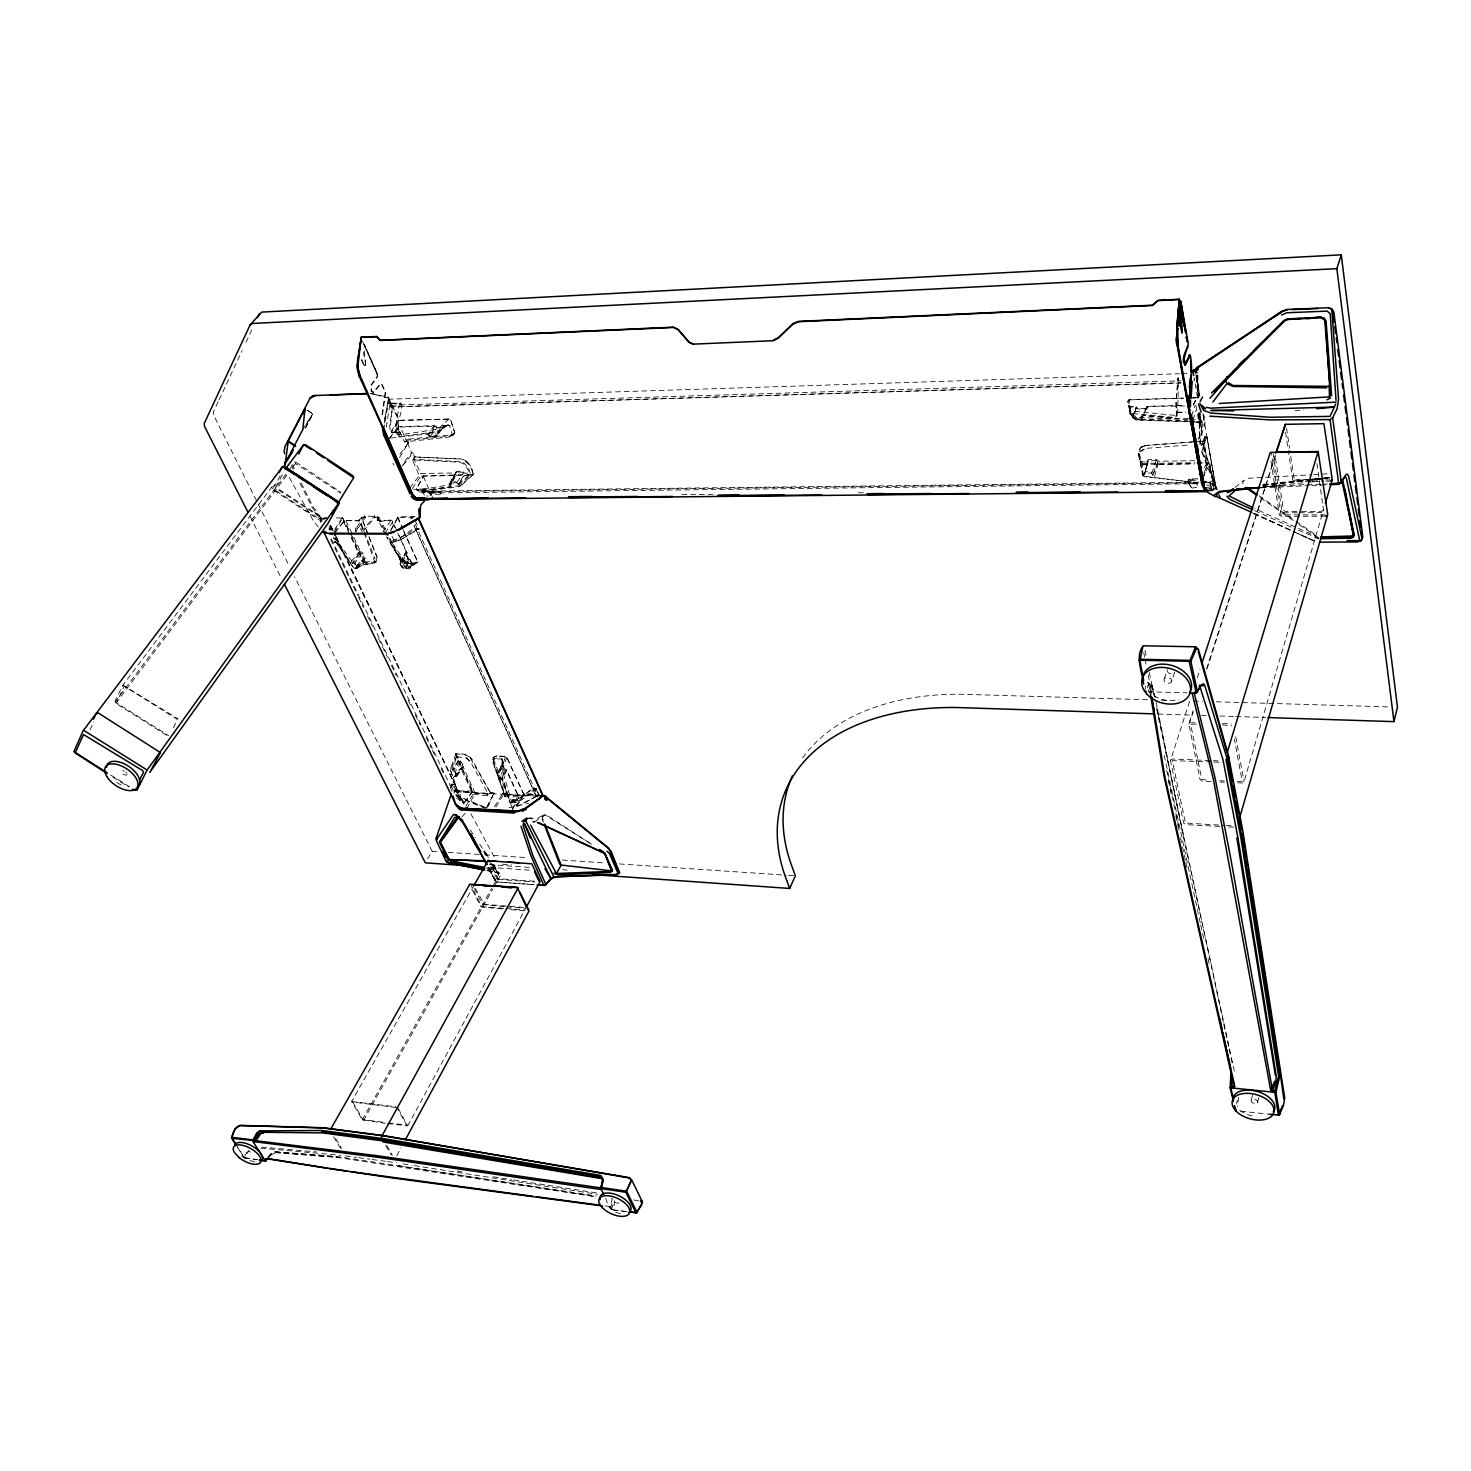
<?xml version="1.0" encoding="UTF-8"?>
<svg xmlns="http://www.w3.org/2000/svg" width="1471" height="1471" viewBox="0 0 1471 1471"><rect width="100%" height="100%" fill="white"/><g stroke="black" fill="none" stroke-linecap="round" stroke-linejoin="round"><path stroke-width="0.75" stroke-dasharray="5 3.75" d="M1211.516 489.622L1210.118 481.992L1211.626 490.211L1205.245 491.185M1176.635 403.201L1176.947 412.524L1175.642 417.543L1130.5 413.351M421.975 490.358L450.089 486.754L455.532 475.666L456.175 471.308L462.685 471.308L464.818 473.331L469.635 472.853L465.093 464.597L459.982 462.225L414.932 460.074L412.818 460.846L418.886 474.71L420.761 476.218L472.798 475.207C473.993 469.065 467.888 459.706 460.938 458.97L414.84 456.966L412.818 452.903L411.531 452.884L402.245 464.248M403.459 530.461L417.746 561.793L409.545 568.376L392.003 542.67L400.976 539.636L418.996 528.99C412.358 525.331 402.631 539.618 393.64 539.673L390.385 543.185L406.529 568.192M390.385 543.185L401.712 539.103L419.033 528.052M1152.694 475.593L1158.725 461.25L1154.386 477.174L1151.738 473.276L1144.769 472.485L1144.475 475.059L1147.325 463.861L1146.828 460.772L1148.116 459.688L1156.647 459.412L1158.725 461.25L1194.544 460.699M166.609 735.298L115.915 703.34L115.014 701.189L122.92 685.1L272.834 485.687M398.457 424.586L399.009 432.529L397.703 434.368L398.917 434.993L437.99 429.127L448.949 418.996L450.622 419.823L454.796 432.989L449.06 437.071L404.47 441.944L398.181 427.877L398.825 426.59L434.037 425.671L437.292 427.565L443.157 427.491L442.992 425.45L449.574 425.671L452.149 434.166L449.115 436.758M382.515 414.767L385.678 392.408L382.019 384.188L380.695 383.857L374.517 392.077L371.593 391.635L371.372 385.218L377.587 376.631L377.679 374.333L364.256 344.214M434.938 431.922L398.825 436.777L398.917 434.993C403.275 430.58 393.345 432.86 391.396 432.584C385.935 423.409 396.251 410.997 390.017 402.079L388.252 403.109L384.17 427.142M1204.05 472.89L1208.482 462.574L1197.357 462.703M370.655 389.833L371.593 391.635L370.931 385.089L377.054 376.668L377.164 374.388L362.252 340.592M413.774 489.328L421.625 489.328L450.218 484.768L456.433 472.136L462.225 472.117L463.898 474.912L458.768 483.996L468.624 475.501L469.635 472.853M1203.204 477.045C1210.339 463.972 1203.701 450.439 1204.547 436.905L1206.827 436.74L1216.186 488.795L1203.591 445.989L1206.735 436.666L1216.186 488.795M399.542 457.481L408.368 442.826L398.457 456.139M1238.637 1097.311L1237.332 1106.78M386.248 427.215L390.072 403.495L400.737 403.183L401.785 405.628C402.668 413.48 393.713 426.682 400.351 433.026M396.637 424.862L397.703 434.368M390.587 424.99L392.371 406.309L390.017 402.079M1242.848 484.014L1243.124 480.98L1248.125 478.277L1311.488 474.857M450.733 769.112L450.898 767.329M294.844 461.453L295.524 463.586L340.647 493.116M501.942 763.504L504.075 768.358L506.373 769.94L501.556 778.582L499 778.141L497.658 772.863L499.184 772.863L503.339 762.658L501.942 763.504L504.075 768.358L506.851 770.583L518.84 796.749L505.141 796.767L492.822 762.309L493.024 757.712L497.529 755.653L506.796 757.069L523.694 794.138L539.397 795.296L523.492 793.788L506.281 756.351M1206.808 489.347L1212.159 488.059L1212.233 481.238L1203.94 481.238M505.141 796.767L493.024 762.217L493.907 759.275L501.335 758.871L503.339 762.658L503.634 764.037L502.328 760.728L499.184 772.863M1180.992 383.012L391.102 407.044L388.638 399.156L384.17 421.221M469.525 761.095L465.829 757.97L457.794 756.83L463.917 766.409L461.25 767.733L453.528 777.442L454.374 776.541C458.125 777.626 455.219 769.921 452.314 770.878L451.983 767.623L455.44 757.914L457.757 756.37M382 414.767L385.163 392.426L381.522 384.244L380.272 383.802L372.807 392.481M451.781 769.149L453.013 770.583L458.235 761.868L461.048 762.217L475.133 793.163L467.282 807.836M504.994 796.252L506.41 793.182L493.024 757.712M391.102 407.044L388.142 399.818L384.225 423.188M1151.738 473.276L1156.298 460.386L1158.725 461.25M1191.326 487.581L1187.759 481.605L1143.041 476.144L1138.278 453.454L1140.705 447.313L1145.78 445.492L1196.125 441.649M361.333 359.641L363.65 365.01L365.599 365.47L363.981 346.917M399.56 403.201L395.644 427.105L396.876 434.772L398.825 436.777M1204.492 467.852L1207.286 461.894L1205.742 460.533L1202.947 444.702L1205.062 440.417M365.065 365.488L365.672 362.142L363.263 352.305L364.403 349.142M355.835 568.652L364.973 562.087L363.263 561.573L354.842 568.082L353.15 567.365L336.436 542.689L332.023 541.383M1236.523 1104.151L1237.24 1100.345M493.116 864.415L498.982 873.443L495.139 880.724L495.966 881.975L534.745 884.807M486.386 867.816L494.201 869.122L495.102 865.15M295.965 462.188L340.886 492.27M1198.7 439.314L1202.524 425.45L1201.733 421.607L1189.855 420.798M386.193 535.37L377.771 519.649L378.874 517.314L377.863 516.744L364.624 515.898L365.249 517.608L355.927 531.27L359.641 525.294M1202.818 413.774C1211.497 425.266 1191.859 440.417 1204.951 448.729L1205.374 451.101L1202.598 452.7L1201.697 451.873L1203.591 445.989L1216.48 489.42L1201.697 451.873M1147.288 687.932L1148.63 683.5L1151.683 683.886L1155.268 697.824M1198.81 438.781L1199.711 435.159M1183.328 398.089L1129.397 399.56L1130.114 410.869L1175.494 415.447L1177.775 412.193L1185.939 412.137M1151.756 685.615L1150.12 692.05L1151.113 692.767L1149.053 691.958M474.122 885.193L351.661 1101.54L362.307 1119.872L385.328 1123.292M1251.343 1099.977L1253.237 1092.53M1257.503 1102.68A3.42 1.986 15.9 0 0 1253.991 1099.223A3.42 1.986 15.9 0 0 1251.766 1102.092A3.42 1.986 15.9 0 0 1257.503 1102.68L1259.415 1095.233M355.908 531.914L355.375 528.126L363.576 529.192L374.664 515.843M1144.916 690.782C1146.295 675.594 1151.278 684.769 1151.48 693.393M501.225 769.774L505.583 755.984M364.624 515.898L365.102 516.891L361.351 517.424L376.925 556.755L377.183 560.58C372.273 566.905 361.921 561.297 356.901 568.762L355.228 568.063L357.692 567.696L364.22 559.348L362.123 553.298L358.336 552.802L350.466 562.418L337.245 542.781M1197.431 478.755L1189.487 479.123L1187.759 481.605L1145.063 476.825M1237.773 782.829L1242.204 783.013L1244.043 781.689L1323.477 509.941L1322.852 505.509M363.08 531.252L374.848 517.553L377.624 517.663C374.351 525.018 389.374 518.325 392.003 520.624L397.575 532.134M1156.298 460.386L1147.27 461.434L1144.475 475.059M1148.52 460.588L1145.284 471.566L1151.922 472.191M388.712 537.65C394.577 549.179 400.112 567.622 416.955 563.117L417.746 561.793L408.791 568.928L404.709 568.155L410.17 560.102L407.872 558.557L405.169 552.839L406.235 551.717L397.703 533.054M387.517 1123.568L407.724 1125.867L397.85 1107.847M1147.325 463.861L1143.868 474.269L1141.919 473.827M1211.185 781.634L1202.303 781.23L1200.06 779.63L1188.881 724.026L1193.073 710.916M1206.385 669.415L1275.853 454.116L1207.25 668.22M1188.881 724.026L1193.238 711.909M1219.698 826.426L1186.196 824.661L1183.695 823.153L1170.493 760.544L1190.204 699.571M1197.247 677.782L1200.06 669.084M1148.465 690.635L1151.683 683.886L1154.533 696.022M374.848 517.553L374.333 515.99L375.087 516.836M1133.406 417.893L1134.803 418.849L1133.442 418.169L1136.421 407.044L1128.68 406.106L1129.912 413.811L1134.049 418.573L1141.514 419.272L1147.27 406.345L1183.75 405.389M1191.216 487.361L1188.881 482.653L1189.524 480.668L1198.258 479.969M548.315 816.184L591.986 844.519L544.969 814.842L542.689 815.155L541.733 818.041L543.369 822.252M1191.565 415.962L1195.169 405.095M1192.963 420.026L1196.162 410.391M1164.26 678.811L1167.386 669.434M1171.486 681.9A3.953 2.813 16.5 0 0 1167.275 677.451A3.953 2.813 16.5 0 0 1164.848 681.735A3.953 2.813 16.5 0 0 1171.486 681.9L1174.63 672.523A3.972 2.832 16.4 0 1 1170.585 673.792A3.972 2.832 16.4 0 1 1167.165 670.886M1204.547 436.905L1201.568 445.584L1204.565 436.887L1206.827 436.74M506.796 757.069L502.31 770.087L511.559 801.53L518.472 800.868L536.014 788.548L539.471 795.535M1133.442 418.169L1132.78 416.201L1136.421 407.044M364.183 532.98L374.7 561.683L371.391 563.779L363.686 564.165L357.196 568.339C353.72 567.696 361.664 559.532 364.22 559.348M456.028 758.558L452.572 769.921L457.555 761.721L456.028 758.558L457.794 756.83M472.798 475.207L473.478 473.736L459.596 486.625L423.832 491.24L425.101 494.642M627.087 1211.828L611.458 1209.806L610.502 1208.022L613.002 1200.189M370.324 393.382L388.05 397.152L387.351 397.961L374.278 394.338M1132.78 416.201L1136.072 406.952M1153.227 473.515L1157.879 461.342M413.002 459.927L414.344 456.47L412.928 453.031L411.531 452.884M431.077 492.987L1198.957 483.683M1202.524 425.45L1201.586 420.026L1200.446 423.188L1194.415 421.754M449.777 483.573L455.697 473L455.918 474.802C444.757 494.458 450.898 479.399 456.433 472.136L449.777 483.573L450.089 486.754M450.806 435.214L453.895 434.662L407.357 439.222L408.368 442.826M503.395 763.467L502.236 764.185L504.296 768.524L506.851 770.583L502.071 779.005L512.772 809.767M402.502 567.824L399.947 563.742L401.712 563.448L406.915 552.967L406.235 551.717L399.616 563.264L402.502 567.824L406.64 568.615L412.34 564.386L410.17 560.102M605.684 1198.221C609.362 1210.21 614.492 1214.733 614.363 1200.538M611.458 1209.806L613.867 1201.402M406.235 551.717L400.241 562.639M605.188 1205.889L609.748 1206.496L612.028 1199.876M403.017 529.689L397.906 516.781L415.135 516.542M486.644 807.984L493.999 792.924L487.453 808.351L455.035 795.976L487.269 809.215M486.919 807.193L489.438 801.382M1184.615 405.978L1147.27 406.345L1141.514 419.272L1134.049 418.573M1202.506 478.663L1209.879 463.42L1208.482 462.574M424.457 495.083L421.57 490.56L423.317 492.141L424.806 489.126L426.59 492.528L428.778 493.226L439.737 492.307C446.007 496.536 432.217 488.207 420.688 492.767L416.256 488.96L423.63 475.942L416.256 488.96M218.131 401.896L213.313 412.174L213.589 415.024L289.511 566.574M219.087 399.836L242.145 350.503M245.988 342.283L252.718 327.904M1215.064 489.586L1215.965 488.004L1202.855 413.553L1204.712 424.751L1203.204 424.843M350.466 562.418L352.249 563.246L359.255 552.875L360.873 552.397L353.665 562.455L357.159 567.585L355.228 568.063M1147.27 406.345L1142.802 415.815L1141.128 416.753L1141.073 419.07M89.97 729.837L93.85 721.856M331.416 538.919L451.799 788.713L450.88 785.036L453.932 784.227L459.779 800.463L464.229 802.982L460.938 796.859L458.989 799.286L456.451 798.532M511.871 810.411L517.994 795.48L506.042 769.425M1146.957 406.676L1141.496 418.647M512.791 809.087L518.84 796.749M1193.386 405.113L1197.449 397.096L1194.066 377.514M1193.11 404.893L1196.806 397.703L1192.319 397.832M497.658 772.863L502.549 763.412M274.525 484.382L272.668 488.593L322.259 520.918M280.17 475.777L274.856 485.945L275.555 488.096L323.51 519.337M305.38 427.932L312.753 413.792L305.067 408.478M305.527 428.263L312.918 414.105L306.685 409.655M282.285 474.802L276.456 485.945L277.155 488.096L324.723 519.116M458.989 799.286L460.478 796.638M452.075 435.71L452.884 434.202M1189.965 421.589L1138.664 419.787C1129.415 423.427 1127.172 391.727 1130.703 414.436L1132.652 415.741M1170.493 760.544L1172.203 758.999L1211.166 760.581M173.486 727.796L177.347 719.374L124.116 686.13L116.522 702.789L168.65 735.647M543.479 815.706L542.358 817.784L543.994 822.013M396.729 1155.691L401.068 1147.674M505.399 769.388L500.214 778.931L499 778.141L504.296 768.524M407.724 1125.867L526.269 907.276M475.133 793.163L488.501 794.266L490.119 792.667L471.842 758.999L467.337 755.028L463.825 754.108L455.495 754.016L472.927 791.067L453.16 790.773M237.419 1147.178L244.296 1157.787L249.04 1150.304M391.102 529.817L397.906 516.781M362.307 1119.872L491.682 888.41M492.767 886.48L497.051 878.812L489.935 864.58M363.539 1120.479L492.822 888.962M493.888 887.031L498.173 879.364L534.764 882.03M511.559 801.53L513.122 799.746L516.192 805.887L517.902 806.016L538.221 795.406L522.462 803.975M390.403 530.884L398.016 517.424L414.178 517.24M460 761.39L454.079 770.62M247.183 1151.628L244.002 1157.125L237.125 1146.516M495.856 806.991L503.707 794.23L542.873 796.418M534.322 788.456L536.382 789.541L521.249 800.114L515.935 802.504L510.18 803.037L513.526 800.426C522.591 799.967 527.537 788.438 536.345 788.566L533.789 788.456L516.836 799.783L512.68 799.525M401.712 563.448L407.099 552.912L398.531 534.212M457.904 483.812L455.789 481.716L450.255 482.414L450.733 485.356M320.402 519.245L327.224 518.215M427.601 858.972L432.143 851.249L294.641 576.816M465.792 806.402L472.982 794.23L460.717 768.322L462.869 767.31M461.048 762.217L455.403 771.595L456.856 775.989L454.374 776.541L455.33 776.228M493.502 758.264L494.697 756.296M334.193 531.95L342.706 518.252L335.351 517.755M342.044 517.755L333.715 531.049L331.104 529.689L330.148 525.938M448.949 418.996L399.119 420.357L391.396 432.584L399.836 432.713M334.634 533.109L344.545 520.587L359.365 520.789L363.374 530.939M524.338 794.524L517.093 805.979L513.122 799.746L517.001 805.795M390.808 431.83L398.402 419.86L388.05 397.152M516.284 805.814L523.492 793.788M1216.057 489.255L1215.965 488.004M302.769 429.385L312.771 413.829L304.92 426.351M450.089 425.45L447.809 424.696L435.821 433.449L436.133 435.931L430.102 436.648L428.87 434.276L434.92 425.928L435.839 426.811L429.127 435.876M1323.477 509.941L1321.767 511.338L1299.095 511.485M489.071 868.368L496.775 881.828L500.949 874.381L498.926 872.726L487.857 870.556M494.385 806.733L502.788 793.421L503.413 794.395L502.788 793.439L506.41 793.182M458.768 483.996L464.395 475.556L468.624 475.501M456.084 776.283L463.163 766.52M1187.98 419.584L1137.046 417.378L1132.835 414.748L1130.666 410.777L1128.533 400.608L1129.397 399.56L1127.834 401.27L1130.703 414.436M402.024 567.218L407.872 558.557L405.573 553.39L412.34 564.386M410.06 487.673L420.871 473.478L455.569 472.945M456.856 775.989L462.758 767.31L456.12 776.688M1200.685 423.152L1201.733 421.607M374.517 562.97L375.362 561.757M455.054 776.614L460.717 768.322M356 568.063L362.344 559.936M412.266 488.593L420.761 476.218M382.92 532.042L390.955 520.348L396.747 530.994M385.034 532.98L392.812 521.764L390.955 520.348L377.054 520.366M1148.207 406.934L1146.847 408.901L1138.113 409.012L1135.851 406.731L1129.36 407.265M464.229 802.982L472.136 791.711L454.374 790.718M390.9 438.045L428.19 433.908L434.037 425.671M457.04 482.065L463.604 472.816M455.863 753.704L450.255 769.995L460.202 799.415L458.878 800.077M472.927 791.067L464.211 802.872L457.04 794.818M362.123 553.298L354.364 563.54M364.716 516.045L354.952 529.762M430.102 436.648L437.292 427.565M335.903 535.959L337.705 540.96L336.436 542.689L353.665 567.916L355.927 568.817M452.939 434.533L454.723 432.125L454.3 428.631M115.915 703.34L287.654 474.085M292.894 467.098L295.524 463.586M114.995 702.163L286.863 472.945M288.169 471.198L293.428 464.192M392.371 542.137L416.624 528.806L419.014 528.788M320.402 522.444L320.439 517.443L326.433 517.755M402.3 465.866L412.928 453.031M412.818 460.846L414.84 456.966L460.405 458.989M430.525 436.813L437.016 435.545L443.911 426.719M268.586 1156.794L271.16 1153.521M268.035 1157.107L271.767 1152.786L274.967 1151.683L336.62 1156.463L595.553 1195.831M268.292 1157.99L272.117 1153.834L275.996 1152.547L338.367 1157.309M442.992 425.45L449.574 425.671L442.992 425.45L436.391 433.835L437.641 432.474M423.078 475.96L473.276 474.306M436.17 436.188L443.157 427.491M1145.78 445.492L1140.705 447.313L1145.523 445.492L1205.282 440.951L1205.301 436.74M361.884 517.755L358.336 520.477L361.884 517.755L365.249 517.608M335.057 532.171L344.545 520.587L359.365 520.789L359.696 519.741L375.05 558.87M455.495 754.016L472.356 791.361M389.594 437.806L398.825 426.59M423.832 491.24L425.303 489.457M1141.128 416.753L1142.268 415.392L1176.487 418.169M388.528 439.498L398.181 427.877L400.388 427.068L435.471 426.185L437.494 427.785L443.966 427.528L444.702 426.553L443.525 425.781M492.785 759.68L496.389 758.043L501.335 758.392L502.641 760.139L499.68 773.231L498.062 773.378M357.159 567.585L355.118 563.08L352.176 561.665L338.091 542.284L335.609 536.97M453.822 793.145L455.495 791.288L459.265 791.545L461.802 801.64L463.439 802.927M461.876 816.957L466.05 812.323M1139.198 451.505L1144.99 448.453L1190.499 444.849M1129.397 399.56L1127.834 401.27L1129.857 411.292L1132.302 415.741L1134.803 417.599L1137.046 417.378M1176.083 413.167L1177.775 412.193L1178.436 377.771L1175.752 403.495L1177.113 417.985L1176.248 402.3L1177.664 378.139L1178.179 381.044M402.944 465.075L406.768 460.956M494.458 793.899L490.689 792.869L487.692 795.811L472.982 794.23M501.556 778.582L499.735 778.839L502.696 779.943L509.885 802.633M462.188 484.621L473.46 474.214L469.948 465.627L463.567 459.54L467.098 461.986M1142.765 446.265L1139.657 448.986L1139.069 452.921L1142.323 464.431L1143.114 475.924L1145.339 477.284L1142.176 475.059L1143.114 475.924M447.276 425.34L436.869 433.099M1234.978 487.361L1243.124 480.98M1140.944 462.777L1138.278 453.454M270.59 1155.084L275.996 1152.547M437.108 431.316L438.818 430.139M534.561 821.848L544.969 814.842M537.577 795.682L536.382 796.436L413.847 525.055M542.725 795.554L536.143 796.216L413.59 524.834M537.54 818.391L542.689 815.155M404.47 441.944L406.419 440.785L400.388 427.068M320.991 518.914L326.746 518.546M411.016 518.785L412.358 518.049M410.758 518.583L412.321 517.737M1192.043 488.115L1197.725 487.03L1197.559 482.801L1192.135 483.315L1190.296 480.19M343.662 522.003L358.336 552.802L360.634 551.643L362.749 552.765L365.286 558.373L363.263 559.44M1142.765 474.82L1144.309 474.03L1142.452 473.221L1138.995 455.624L1139.694 452.149L1144.493 449.243M453.895 434.662L450.659 436.115L407.449 440.197L405.021 441.907L407.357 439.222M319.612 518.491L321.266 517.81L319.612 518.491L314.573 511.945M335.903 537.871L458.511 791.986L336.142 536.823M351.661 1101.54L396.195 1106.78M407.099 552.912L405.922 552.489L399.947 563.742M460.441 485.595L422.784 490.781L423.317 492.141M376.245 561.94L364.826 562.897M497.106 755.763L493.98 756.59L505.105 756.241M508.929 807.818L528.825 803.258M122.92 685.1L178.101 718.878M1204.97 487.967L1210.412 486.901L1212.159 488.059M1189.745 722.831L1195.978 722.666M324.264 518.509L327.408 517.994M450.328 483.352L456.194 482.506L457.904 484.713L459.982 484.455L469.58 475.85L470.15 472.687L468.017 467.3L463.512 462.593M1206.11 482.69L1209.658 482.212L1210.578 485.062L1212.527 485.136M512.46 802.265L510.18 802.21L500.894 771.595M1262.725 484.419L1329.729 477.321M1209.622 490.487C1221.702 489.089 1207.599 478.24 1201.255 483.665M377.164 374.388L364.091 344.563M1263.589 485.007L1304.428 480.521M1313.493 479.528L1329.379 477.781M1263.203 485.154L1306.505 480.337M1308.785 480.079L1329.306 477.799M1262.688 485.412L1305.439 480.907M1307.682 480.668L1327.927 478.535M1260.39 487.581L1280.708 485.448L1262.706 486.736M1263.24 486.827L1306.138 482.525M1308.399 482.304L1319.689 481.164M1263.92 486.901L1304.777 484.639M1294.976 410.814L1303.747 409.986M505.95 793.623L502.788 793.439M420.688 492.767L439.167 491.792M1199.582 444.132L1204.142 443.764M1198.424 441.465L1205.282 440.951M1294.241 480.263L1330.189 477.799M1177.241 412.763L1185.35 412.285M1313.732 474.728L1326.989 473.809M398.806 432.272L391.231 431.665M1261.162 487.802L1309.355 485.614M1311.654 485.504L1327.725 484.786M1146.24 408.662L1136.752 408.111M388.068 399.211L1179.54 373.726M1181.82 373.652L1188.715 373.432M391.121 403.201L400.737 403.183M391.341 405.187L1181.121 380.842M390.771 406.86L1180.808 382.773M1129.011 399.891L1183.42 398.255M1192.485 397.979L1197.026 397.832M356.074 567.898L357.692 567.696M1307.039 484.584L1327.394 484.014M399.119 420.357L449.924 419.235M1188.568 418.481L1177.094 418.739L1142.268 415.392M1188.292 479.344L1197.284 479.141M1141.165 464.707L1146.755 464.615M1142.323 464.431L1194.765 463.641M1197.045 463.604L1208.445 463.42M1158.523 464.413L1194.397 463.898M1206.385 485.117L1210.578 485.062M1141.68 463.402L1195.132 462.74M1310.367 480.134L1294.296 479.859L1289.902 450.567M1312.573 480.116L1323.551 479.987M1325.739 479.969L1330.133 479.914M430.672 495.231L428.208 491.093L1199.122 482.157M1200.943 482.083L1210.615 482.028M428.245 491.7L1198.644 482.819M1200.943 482.782L1210.118 482.69M1310.422 481.403L1294.719 481.587L1292.752 480.098L1288.32 450.549M1312.665 481.385L1323.882 481.256M1326.125 481.219L1330.611 481.164M681.809 494.605L716.23 494.256M858.476 492.785L867.136 492.73M1209.125 489.199L1213.704 489.163L1212.729 483.591L1213.704 489.163M1208.905 490.762L1213.501 490.707M440.509 494.256L430.746 494.403L428.925 490.395L418.536 491.149L416.642 489.806M1296.815 511.503L1285.47 511.559L1283.466 510.069L1275.026 455.348M1297.22 512.754L1284.018 512.827L1282.013 511.338L1273.132 453.987M1299.426 512.754L1323.624 512.607M1325.536 514.905L1280.947 514.832L1271.404 453.436M1325.702 516.156L1281.59 516.395L1279.384 515.034L1270.448 457.849M328.952 528.365L331.471 528.585L328.548 522.518M364.973 562.087L376.171 561.168L376.925 556.755M411.99 563.945L410.648 560.672L405.536 568.321L407.375 569.038L413.167 564.809L401.454 561.867L387.259 537.338M328.916 529.082L331.177 529.082M352.249 563.246L353.776 563.246M424.806 489.126L416.458 488.868L417.029 489.99L424.384 490.045L428.3 492.675M417.194 562.29C398.604 566.979 394.375 544.858 387.333 533.109M399.358 559.495L403.385 563.007L412.285 564.092M453.932 784.227L451.983 784.135L455.311 790.975L458.474 791.085M428.208 491.093L431.647 496.426M1148.079 691.756L1187.079 692.859M1147.509 699.755L961.758 694.257A253.6 162.233 19.9 0 0 802.504 758.19M1161.263 700.159L1175.016 700.582A24.915 17.652 16.5 0 0 1178.896 699.939M1193.367 701.115L1202.543 701.391M1216.296 701.796L1388.275 706.889M1157.934 714.023L1192.301 715.127M1201.476 715.421L1206.055 715.568M1219.808 716.009L1233.562 716.451M1235.842 716.524L1265.648 717.499M1190.241 419.658L1201.586 420.026M1222.493 723.567L1231.337 723.861M455.458 753.943L463.383 754.218L470.444 757.197M1186.784 421.736L1139.4 420.136L1132.339 417.102L1128.68 406.106M1195.794 422.048L1200.318 422.214L1198.883 421.901L1195.978 405.665M1196.199 724.026L1190.701 724.357L1201.77 779.483L1209.088 780.274M1222.346 724.927L1231.871 725.699M1140.319 419.033L1187.612 420.724M1213.465 760.672L1218.043 760.856M493.999 792.924L490.082 792.299M1211.534 761.941L1172.332 760.636L1185.442 823.043L1223.964 825.378M1213.814 762.033L1222.897 762.401M1219.937 780.752L1224.277 780.954M1237.295 781.524L1242.186 781.23L1234.353 739.03M1220.047 782.039L1224.479 782.223M454.594 790.865L458.161 791.03M459.504 461.563L414.013 459.32L420.871 473.478M1226.189 825.507L1235.07 825.966M1228.634 826.886L1235.327 827.235M494.348 793.733L453.528 791.582L538.184 796.16M517.994 795.48L505.362 795.186L493.098 760.47M454.539 791.177L458.033 792.189M371.041 393.695L379.775 395.147M1140.246 461.692L1146.792 462.059M460.368 797.484L456.433 794.653L453.767 784.227L451.634 784.098M432.143 851.249L436.703 851.562M448.122 852.334L482.396 854.651M484.676 854.816L528.089 857.74M562.345 860.057L605.758 862.999M619.456 863.918L786.213 875.208M788.493 875.355L795.351 875.815M502.402 864.176L511.467 864.801M489.365 864.635L530.571 867.504M562.639 869.729L567.218 870.06M489.494 867.338L530.737 870.244M358.336 552.802L359.255 552.875M534.267 881.239L497.989 878.61L489.199 861.05M496.775 881.828L534.322 884.586M523.492 907.386L484.253 904.297L474.912 887.601M504.185 906.632L482.47 904.463L474.398 888.558M506.465 906.816L524.761 908.251M503.781 908.324L481.624 906.577L470.775 884.954M505.987 908.508L523.713 909.905M502.016 908.949L481.127 906.982L471.731 888.797M510.897 909.648L524.228 910.696M275.555 1152.602L337.319 1157.42L596.178 1196.806M275.518 1151.903L336.822 1156.96M261.581 1147.104L316.32 1151.885M260.661 1148.171L340.978 1155.287M1240.733 1111.193L1269.547 1114.246M334.708 542.137L336.859 542.376L332.611 541.622M396.324 1107.534L352.875 1102.092L362.859 1119.505L386.046 1122.667M388.307 1122.961L406.695 1125.039L396.913 1107.865M612.138 1209.695L627.676 1211.718M345.409 1155.893L356.515 1157.401M358.74 1157.695L369.846 1159.203M372.071 1159.516L385.402 1161.318M387.627 1161.612L396.508 1162.825M363.65 365.01L365.599 365.47M244.94 1157.695L257.572 1159.626M244.296 1157.787L257.002 1159.736M457.297 1171.155L461.802 1171.854M493.318 1176.782L511.32 1179.595M513.563 1179.944L599.083 1193.312M402.999 1163.855L412.045 1165.271M414.307 1165.62L597.391 1194.305M633.56 1199.968L640.326 1201.035M398.825 1165.657L594.78 1196.438M537.43 795.351L540.74 795.921M1319.046 537.669L1254.855 508.672M487.71 870.538L498.926 872.726M426.866 495.874L428.171 496.15M486.938 870.538L498.982 873.443L492.748 863.992M388.252 403.109L390.072 403.495M486.993 868.993L494.605 870.133L491.737 864.176M1315.148 537.742L1318.623 538.496M1319.046 538.754L1294.204 528.475M337.631 539.986L333.292 537.577M407.118 564.018L403.385 563.007M410.335 559.716L409.012 559.495L403.587 568.137M428.19 433.908L427.031 433.559L429.495 436.299M490.689 792.869L469.286 756.609L471.842 758.999M337.705 540.96L332.979 538.184L331.894 532.723M455.293 794.781L487.453 808.351M1253.641 513.728L1295.087 532.337M1254.763 510.676L1292.126 527.537M1253.936 513.379L1291.428 530.59M1293.524 531.546L1314.357 541.126M1253.715 513.232L1295.105 532.171M337.024 543.204L335.259 542.155L336.565 539.728L335.057 536.474M497.051 878.812L498.173 879.364M609.748 1206.496L611.145 1207.231M457.205 791.012L459.779 800.463M1202.947 444.702L1204.4 445.529M388.399 397.74L399.542 420.449M466.123 757.4L470.224 761.243L488.501 794.266M110.601 774.923L129.485 786.746M113.028 777.203L128.565 786.911M322.002 521.745L272.264 489.347L271.344 487.6M1259.029 495.837L1294.186 520.072M1296.043 521.359L1316.398 535.389M1260.353 497.731L1297.275 523.271M1299.114 524.559L1315.736 536.051M501.206 778.913L502.696 779.943M371.85 391.378L373.413 392.463M1129.912 413.811L1132.118 415.374M342.21 517.13L349.988 531.858M414.197 456.175L415.153 456.911M377.624 517.663L387.645 535.683M611.292 1198.295L612.708 1199.453M1188.347 479.528L1191.51 483.959L1196.769 482.966L1197.247 485.632M430.102 491.884L429.679 491.093M1187.428 481.072L1188.881 482.653M609.38 1206.864L611.127 1209.07M1188.2 481.955L1189.395 483.187M318.232 527.059L312.955 520.109L287.838 474.876M1214.329 489.126L1209.272 463.917M316.044 510.419L313.139 507.072L301.298 483.003M456.856 482.966L456.194 482.506M320.439 517.443L312.238 507.587L299.128 481.403M377.771 519.649L378.47 520.679M479.675 844.17L488.427 857.17M484.106 851.231L486.588 854.927M492.785 864.194L498.982 873.443M470.922 813.868L495.782 859.744M470.315 829.993L475.298 837.551M484.014 850.771L486.515 854.559M401.859 561.867L386.487 536.897M483.683 851.874L486.423 855.773M491.351 863.367L498.724 874.73L492.969 865.113M397.556 517.627L402.502 528.383M335.756 1138.738L341.529 1148.281M333.604 1136.734L340.61 1148.299M486.074 853.566L488.372 857.409M1147.968 682.342L1150.506 692.51M386.726 1145.578L392.389 1155.268M385.678 1145.413L391.304 1155.048M363.852 559.55L366.242 563.742M400.002 556.829L402.135 560.672L401.546 558.888M378.874 517.314L386.266 531.141M501.335 758.871L503.339 762.658M488.721 868.534L495.139 880.724L488.446 867.246M360.965 529.67L362.105 531.895M250.125 516.505L281.218 577.974M489.163 868.773L495.139 880.724M461.765 799.801L464.45 805.244M292.324 464.671L294.31 468.753M291.166 465.112L293.17 469.194M392.04 536.382L393.64 539.673M330.644 539.416L333.623 545.612M334.616 547.672L348.572 576.577M349.565 578.636L357.527 595.148M358.519 597.226L363.502 607.541M367.474 615.797L372.457 626.131M378.433 638.506L381.412 644.703M382.405 646.762L387.388 657.096M391.378 665.352L396.361 675.667M408.294 700.435L411.292 706.632M415.263 714.888L420.246 725.221M426.222 737.596L431.205 747.93M432.198 749.989L435.177 756.186M441.153 768.561L444.15 774.757M450.108 787.15L452.112 791.269M331.196 526.489L335.149 534.745M330.479 525.257L335.443 535.591M336.436 537.65L458.511 791.986M329.945 525.46L334.91 535.793M450.88 785.036L454.208 791.931M350.944 533.844L364.238 561.683M346.034 520.863L352.856 535.223M353.831 537.283L360.634 551.643M342.706 518.252L350.539 534.764M351.514 536.823L363.263 561.573M361.958 560.506L363.686 564.165M363.962 344.324L377.679 374.333M536.382 789.541L538.754 794.818M415.153 523.989L537.503 795.333M403.937 531.711L417.599 561.885M415.171 520.495L418.996 528.99M423.317 476.383L431.739 495.433M407.283 442.826L411.733 452.958M361.884 359.77L364.238 365.084M393.033 463.347L393.915 465.351M400.498 402.889L401.583 405.996M1202.598 452.7L1217.4 489.972M368.081 534.58L361.351 517.424M368.89 536.639L377.036 557.16M497.676 773.709L499.257 778.49M450.953 770.988L460.202 799.415M329.044 526.655L330.019 530.755M1200.244 922.758L1163.726 752.987M1200.741 925.002L1204.142 940.686M1208.022 958.596L1209.493 965.307M1180.551 837.826L1182.004 844.556M1182.482 846.781L1185.405 860.222M1185.883 862.466L1187.354 869.177M1234.353 1071.109L1183.033 835.013L1156.702 706.999M1223.339 1022.253L1156.371 707.79M1223.817 1024.478L1228.653 1046.782M1229.131 1049.007L1230.583 1055.7M1231.062 1057.925L1232.514 1064.618M1183.254 834.995L1155.691 700.031M1166.705 770.271L1179.485 830.288M1168.379 780.825L1171.652 796.142M1175.844 815.835L1177.241 822.418M1177.701 824.606L1179.117 831.17M1145.008 650.421L1146.314 657.041M1149.384 672.486L1153.76 694.551M1143.721 652.499L1144.603 656.967M1145.045 659.21L1146.387 665.903M1148.171 674.84L1151.719 692.694M1209.879 463.42L1214.476 487.986M1235.732 736.769L1244.043 781.689M1198.571 412.781L1200.446 423.188M1196.493 377.459L1199.674 395.497M1195.702 372.935L1199.619 395.46M1196.401 376.447L1199.803 396.214M1285.599 432.382L1287.971 448.287M1286.537 428.043L1289.571 448.324M1316.931 463.512L1322.539 503.303M1196.088 376.558L1198.074 396.839M1199.637 412.597L1201.862 435.122L1200.079 412.983M1147.27 461.434L1147.38 462.611M1196.438 377.569L1198.313 397.483M1199.766 412.983L1201.862 435.122M393.345 539.931L393.437 540.923M454.796 432.989L450.622 419.823M1198.828 397.483L1197.045 375.344L1198.019 398.053M487.581 793.844L487.692 795.811M1198.755 413.921L1200.115 443.378L1199.159 413.627M494.164 867.927L494.201 869.122M1197.89 374.737L1198.644 397.611M1194.158 379.113L1194.158 381.044M1166.705 700.417A24.915 17.652 16.5 0 1 1149.623 692.492M1252.226 1115.937A21.513 12.485 15.9 0 1 1238.692 1109.483M254.74 1161.722A15.482 7.024 29.1 0 1 247.68 1159.571M245.914 1158.707A15.482 7.024 29.1 0 1 240.876 1155.452M250.548 1152.05A2.464 1.122 29.1 0 1 248.342 1151.039M620.541 1213.483A16.733 8.293 25.2 0 1 612.543 1211.111M618.776 1202.634A2.666 1.324 25.2 0 1 615.871 1202.782A2.666 1.324 25.2 0 1 613.922 1200.465M121.174 785.054A18.902 9.984 33.8 0 1 114.628 780.715M127.113 774.169A2.997 1.581 33.8 0 1 124.41 774.776A2.997 1.581 33.8 0 1 121.817 771.815A2.997 1.581 33.8 0 1 124.52 771.209M125.844 772.036A2.997 1.581 33.8 0 1 126.782 773.121M408.662 443.323L407.246 443.176L408.662 443.341L407.044 439.976L408.662 443.341M1313.732 540.703L1297.146 533.256L1313.732 540.703"/><path stroke-width="1.5" d="M292.453 452.038L285.282 463.181L288.298 440.969L305.067 408.478L302.769 429.385M641.705 1204.933L636.005 1212.987L625.837 1192.282L630.581 1182.059L630.783 1179.779L628.926 1177.554L382.717 1135.704L322.756 1127.926L239.755 1125.536L235.176 1128.845L231.683 1137.267L236.261 1145.413M1198.442 403.992L1201.127 412.156M1197.633 649.263L1195.592 646.799L1142.949 645.787L1140.007 660.975L1143.721 680.724M1190.535 400.461L1190.407 406.86M1195.592 646.799L1189.34 662.079L1196.254 693.117L1201.476 684.898M1188.642 396.012L1188.678 403.459M1232.165 1076.147L1230.914 1088.503L1233.617 1099.609M1177.039 328.474C1178.473 328.879 1174.465 341.272 1177.241 345.869L1202.212 484.143L1205.724 491.663L418.794 499.423L414.068 496.665L411.972 493.042L382.754 426.461M1177.775 328.438L1177.995 345.795L1176.414 339.323M772.827 340.592L778.251 337.778L792.887 323.638L798.514 321.395L1152.345 305.214L1157.916 300.36L1179.264 299.238L1176.635 339.341L1188.917 410.427C1188.752 394.246 1193.79 372.99 1190.37 355.486L1185.313 365.01L1184.173 358.409L1188.292 343.736L1180.735 300.967L1185.773 332.464M358.501 362.252C354.824 362.969 358.446 373.211 359.329 376.466L384.06 430.709M1189.064 401.748L1191.253 374.094M455.936 804.159L461.379 808.682L516.615 811.882L525.809 808.315L543.13 795.811L418.352 517.847M1191.069 398.641L1192.19 381.449M530.645 825.121L556.369 873.498L611.899 871.347L604.894 853.327L599.561 849.466L604.71 853.345M537.025 884.972L545.355 885.395L550.044 879.364L555.928 876.79L616.772 874.749L619.585 872.873L611.164 851.341L608.626 848.62L548.242 799.194L545.484 799.672L545.723 796.289L544.38 795.609L545.336 797.227M1189.69 397.096L1190.83 379.849M1195.684 371.906L1195.04 369.993L1193.441 370.49L1196.052 371.575L1197.081 367.437L1282.289 311.429L1287.511 309.811M285.3 462.115L285.061 465.001L285.3 462.115L293.409 449.942M1178.069 328.86L1176.726 328.474L1179.246 300.544L1185.7 332.942M258.602 1132.615L253.49 1140.448L254.134 1141.661L376.227 1157.07L600.646 1189.451L602.503 1183.052M1189.34 387.517L1190.149 378.599M1190.775 371.924L1190.701 361.333M1176.726 328.474L1179.264 299.238M611.899 871.347L604.875 854.099M1177.168 328.529L1180.128 300.672M1180.11 309.958L1181.618 310.914L1181.912 332.906L1180.11 309.958L1179.337 326.102M1233.323 1101.025L1230.124 1087.768L1231.08 1070.759M284.455 450.144L284.896 446.724L310.197 397.961L312.753 395.644L365.911 393.511M1197.688 370.177C1199.325 366.757 1195.629 367.07 1196.64 370.398M383.582 430.635L382.147 425.946M542.652 795.995L525.533 808.131L518.307 811.091L462.243 808.241L457.555 806.255M451.45 793.623L435.912 838.875M268.292 1157.99L265.46 1161.042L252.534 1140.889L256.616 1133.13L259.374 1130.868L322.057 1130.5L382.993 1138.572L600.959 1175.513L603.312 1179.907L600.848 1188.55L603.754 1194.342M540.74 795.921L540.464 797.87L525.809 808.315L518.638 811.385L462.041 808.609L456.801 806.623L323.951 532.373M1179.448 299.514L1158.045 300.636L1152.473 305.508L798.827 321.708L793.2 323.951L778.508 337.925L773.102 340.72L693.209 344.14L689.292 342.375L678.536 330L673.773 327.463L380.106 340.481L376.631 336.51L361.241 337.098L357.729 361.645L358.023 371.005L411.972 493.042M361.241 337.098L357.821 366.536L359.329 376.466M1185.313 365.01C1180.477 360.8 1185.663 350.153 1188.145 346.439M1151.848 697.199L1164.94 777.129L1234.813 1086.517L1233.415 1087.565L1233.397 1081.737M1143.666 684.236C1142.287 672.817 1135.226 656.875 1142.507 646.946M1194.801 369.901L1197.026 372.678L1195.353 371.611M321.505 1131.438L383.416 1139.639L600.738 1176.579L602.761 1180.128L600.848 1188.55L625.837 1192.282L631.703 1179.889L642.496 1202.101L637.053 1212.472L629.312 1212.122M405.426 1139.639L529.137 910.77L517.075 887.252L472.54 884.788M1214.09 495.212L1219.22 491.479L1259.36 487.342M1267.928 717.572L1393.975 721.636L1397.45 707.165L1341.276 254.832L261.801 312.091L250.125 324.889L204.23 423.483L204.506 426.333L248.047 512.404M1201.678 478.167L1202.8 474.048M547.929 798.459L546.476 799.415M1239.557 817.986L1327.725 514.593L1318.163 451.505L1270.264 452.443L1202.175 662.538M1325.353 503.468L1332.285 479.748L1323.918 423.666L1285.397 424.328L1275.706 453.233M432.474 497.143L431.941 498.963C425.34 498.375 415.466 503.744 411.126 496.205M488.096 860.756L531.84 863.808L540.096 881.589L526.269 907.276M1227.127 752.821L1318.163 451.505M600.646 1189.451L602.356 1181.452M1219.202 403.495L1329.49 396.857L1330.354 394.099L1325.445 321.193C1322.723 313.084 1311.176 320.163 1305.421 318.269M1393.975 721.636L1336.845 268.66L1341.276 254.832M1276.534 451.983L1285.397 424.328M1225.95 759.422L1240.899 838.065L1278.593 1075.963L1274.695 1091.629L1278.409 1115.183L1279.678 1114.54L1275.927 1092.438L1279.88 1075.558L1241.984 836.76L1227.292 759.33L1204.639 685.118L1203.48 683.794L1201.623 684.659L1196.254 693.117L1189.359 692.933M1274.695 1091.629L1270.668 1090.158L1274.732 1081.203M254.134 1141.661L258.491 1134.306L262.665 1132.284L322.259 1132.872L383.876 1141.055L601.087 1177.811L603.128 1180.882M1196.695 368.246L1281.223 311.613L1286.904 309.462L1327.945 307.752L1331.733 308.781L1338.555 399.468L1337.157 408.717L1332.652 417.672L1330.06 419.603L1269.804 419.879L1209.806 416.146M611.844 869.361L610.502 870.74L561.187 865.058L544.822 824.109M440.583 842.552L449.317 860.075L439.976 841.964L457.371 817.232M1189.69 354.934L1184.651 365.047M1197.596 692.253L1190.848 661.325L1196.677 647.957L1198.35 649.134L1228.469 755.542L1242.94 831.685L1284.698 1097.826L1283.521 1105.162L1279.678 1114.54M1357.825 541.677L1361.043 540.85L1361.999 538.478L1348.576 475.997L1346.995 473.938L1345.873 474.839L1341.35 482.745L1329.655 483.959M1200.134 401.491L1202.506 397.06M1278.409 1115.183L1282.583 1105.585M1335.723 403.9L1330.06 416.385L1270.208 417.249L1210.67 413.057L1203.48 410.354L1199.913 403.293M1209.953 398.292L1225.545 380.327L1227.127 376.502M253.49 1140.448L231.683 1138.333C232.694 1133.663 234.864 1125.646 241.207 1125.425L323.215 1127.742L383.471 1135.612L630.636 1178.216M1361.043 540.85L1362.808 536.878L1333.848 312.017L1331.733 308.781M1180.882 309.921L1179.724 320.604L1181.912 332.906M398.751 530.13L419.676 517.902L420.706 505.049L424.696 500.839M618.978 871.641L608.626 848.105L545.355 796.289M592.611 874.583L789.688 888.447L795.351 875.815L791.03 863.937A253.6 162.233 19.9 0 1 792.483 775.64M257.517 317.626L259.448 313.507M93.482 719.209L96.406 713.141L98.483 713.122L159.898 752.214M545.3 797.815L545.723 796.289M279.251 472.393L282.211 466.675L284.179 466.528L338.201 501.85L338.992 503.781L327.555 524.117L149.711 772.496L160.082 753.17M285.282 463.181L302.621 429.863M303.191 413.884L305.233 409.968M298.76 453.987L303.651 444.665L305.453 444.702L353.022 475.905L353.757 477.597L337.944 503.247L334.046 500.177M548.242 799.194L547.396 798.532M139.488 779.924L143.57 772.257L142.613 770.547L83.516 734.562L75.131 752.931L107.199 773.562M483.224 869.655L449.593 863.054L447.349 862.006L447.92 860.921M381.32 1137.009L518.233 887.73L469.801 884.181L331.177 1128.294M331.674 514.096L333.733 510.4M474.122 885.193L488.243 860.241M1196.714 368.357L1282.289 311.429M1321.032 536.841L1352.621 536.014L1353.596 534.304L1348.833 509.61M489.199 861.05L496.205 861.234M556.369 873.498L560.929 865.665M254.667 1140.08L255.991 1140.742L260.441 1134.086M259.117 1160.067L265.46 1161.042L267.299 1158.431L326.948 1168.287M1332.285 479.748L1330.611 481.164M1194.397 371.777L1196.567 370.03M525.276 819.604L524.412 820.818L526.324 819.126M135.148 790.276L136.987 790.276L147.118 770.032L338.955 502.751M440.546 841.283L458.731 816.479M441.098 841.283L459.265 816.515M285.209 469.212L303.651 444.665M106.813 772.569L73.881 751.589L83.093 730.83L283.02 466.233M1212.895 402.006L1226.906 383.582L1225.545 380.327M544.619 798.018L545.759 796.933M1194.709 370.159L1197.081 367.437M546.771 799.691L547.69 798.569M432.217 498.632L426.645 500.085M1272.25 1091.519L1275.909 1081.829L1276.184 1075.742L1237.975 838.029L1223.026 759.772L1199.472 685.155M521.948 821.241L526.967 818.005M1190.076 409.968L1188.917 410.427L1202.212 484.143M1214.347 392.132L1284.459 320.715M1211.534 393.014L1283.466 320.917L1287.419 318.968L1321.123 317.24L1324.36 318.398L1326.125 321.414L1331.623 395.809M1238.6 365.304L1245.165 358.906M1253.366 350.889L1263.203 341.29M1266.476 338.091L1284.496 320.494L1287.438 319.097L1300.934 318.471M1232.698 371.777L1285.305 320.402L1288.1 319.372M1232.79 1085.819L1233.728 1084.881L1163.929 775.787L1150.487 694.312M1237.663 488.464L1229.002 495.892L1252.814 507.716M309.517 398.586L314.61 395.828M467.282 807.836L464.192 808.976M1228.469 492.454L1233.36 488.629M1270.668 1090.158L1213.373 779.262L1192.319 693.926L1195.39 691.94L1194.305 693.301L1215.083 778.03L1230.032 854.541L1272.213 1088.779M1193.9 369.626L1192.926 371.041L1193.68 375.362M1192.705 371.023L1193.441 370.49M250.125 324.889L252.479 323.473L1336.845 268.66M552.783 877.286L545.87 884.439L532.778 855.313L523.216 825.709L523.584 821.701L527.74 818.575M265.571 1159.497L266.674 1158.835M526.361 809.252L522.187 811.367M398.108 529.689L417.709 518.454M1227.255 492.675L1232.882 489.549M1326.989 399.799L1330.556 397.887M1345.248 476.034L1339.198 484.272L1330.023 484.676M610.502 871.439L611.973 870.667M1190.848 661.325L1139.032 660.166M1275.927 1092.438L1230.124 1087.768M361.222 338.33L357.343 361.884M1281.425 315.015L1286.812 312.753L1327.21 311.116L1330.189 313.783L1336.036 400.517M259.742 1131.879L261.893 1131.07M547.543 799.029L546.274 799.489L547.138 799.948M617.581 873.572L619.585 872.873M1325.702 516.156L1327.228 515.622M390.33 532.962L398.365 529.909L418.26 518.436L543.093 796.455M393.952 532.3L385.402 533.881L329.357 534.01M693.209 344.14L688.943 342.21L678.094 329.467L673.497 327.15L379.794 340.279L376.631 336.51M389.999 532.704L394.173 531.527M284.418 467.631L286.22 467.668L336.73 500.692L337.466 502.383M261.783 1133.424L263.548 1133.001M313.507 395.938L315.971 395.423M391.176 533.127L385.77 533.863M134.376 789.522L132.464 789.339M360.082 376.116L357.6 366.463M1260.39 487.581L1224.258 491.369L1219.146 492.417L1216.407 494.992L1216.922 496.775L1251.858 512.423M1233.893 489.769L1240.66 489.089M1245.183 488.629L1254.211 487.728M1316.876 408.736L1334.418 407.081L1210.762 410.483L1233.654 410.905M457.076 817.196L454.704 817.416L439.369 841.927L447.533 858.862L451.045 861.491L484.75 868.534M1244.705 488.004L1249.21 487.692M383.582 427.896L385.42 436.335L412.965 496.591L417.801 499L447.515 497.934M418.794 499.423L488.151 497.934M426.903 498.301L416.44 498.173M424.494 497.989L415.245 497.823L411.218 493.024L385.696 435.968L384.078 428.833M1287.658 319.483L1321.032 317.699L1324.065 318.674M1335.999 402.135L1210.982 408.166L1206.146 407.412M1245.11 488.519L1258.882 487.894M557.693 874.932L610.41 872.597L612.488 870.244L605.335 854.449L603.257 852.665L538.221 822.73M1291.869 309.627L1318.071 308.505M361.59 337.319L376.944 336.694M555.063 876.79L616.496 874.454L617.838 872.983L609.527 853.676L606.99 851.231M329.743 395L366.444 393.842M529.008 818.244L532.557 818.483M1277.803 452.314L1316.343 452.222M1321.307 538.717L1350.543 538.221L1353.283 537.301L1354.276 535.187L1343.023 481.477L1341.515 480.061M383.618 430.359L386.947 436.574M1193.698 693.209L1196.53 693.19M569.13 496.702L592.077 496.463M718.289 495.194L738.938 494.992M867.43 493.686L883.501 493.52M1016.59 492.178L1028.064 492.068M1165.731 490.67L1174.906 490.579M568.486 497.143L637.348 496.463M717.683 495.653L784.245 494.992M866.879 494.164L931.161 493.52M1016.093 492.675L1080.358 492.031M1165.289 491.185L1208.905 490.762M417.801 499L525.699 497.934M569.314 497.492L672.633 496.463M718.547 496.021L821.848 494.992M867.78 494.532L968.782 493.52M1016.994 493.042L1118.015 492.05M1166.227 491.571L1205.245 491.185L1202.083 484.897L1189.23 412.376M1321.271 537.65L1350.268 537.356L1352.621 536.014M1319.8 542.174L1357.42 541.916L1359.627 540.133L1346.167 477.413M386.542 533.421L326.415 533.182M1347.087 540.593L1358.34 540.629M1326.805 387.848L1232.992 386.45L1226.906 383.582M1140.062 659.265L1189.414 660.35M1190.37 355.486L1188.936 355.044M1177.388 345.428L1178.4 345.464L1176.745 333.917M485.577 861.454L449.556 859.432M1153.356 713.858L956.26 707.514A254.869 161.884 19.9 0 0 785.312 876.551L789.688 888.447M451.303 859.726L485.577 860.829M1189.965 421.589L1194.415 421.754M462.354 809.583L458.345 808.572M514.593 813.077L460.184 809.841M507.605 862.006L519.006 862.797M471.161 866.051L425.321 862.833L284.326 584.134M538.735 884.917L545.355 885.395M483.499 885.56L492.307 886.204M503.284 887.031L512.073 887.675M484.235 885.671L493.153 886.333M502.071 886.995L510.97 887.675M533.035 821.737L534.561 821.848M1269.547 1114.246L1278.722 1115.092M255.991 1140.742L376.484 1155.618L600.37 1187.814M231.683 1137.267L252.516 1139.86M417.69 499.883L414.712 499M1146.35 691.775L1144.916 690.782M629.901 1212.012L636.557 1212.876M532.428 1196.199L351.404 1171.78M536.97 1196.806L598.366 1204.988M602.614 1205.963L388.252 1177.388L266.086 1158.652M329.173 1168.654L346.954 1171.155M601.014 1187.446L625.892 1191.124M259.687 1159.939L265.994 1160.895M1231.043 1087.179L1233.415 1087.565M382.901 1141.937L599.966 1178.308M512.037 811.532L513.544 811.845M451.082 860.848L484.18 867.375M544.895 798.735L545.484 799.672M484.768 870.096L448.048 862.686L445.934 861.031L436.096 840.106L453.528 814.438C466.491 818.354 471.235 842.515 480.796 851.838L470.812 833.8M285.962 469.01L294.421 474.103M419.676 517.902L419.198 509.591M83.902 730.443L147.118 770.032M640.326 1201.035L642.055 1202.947M1321.197 317.773L1324.801 320.421L1329.71 384.409L1328.626 386.321L1233.139 385.512L1228.414 382.846M1206.808 489.347L1204.841 487.342M1252.685 509.757L1229.866 499.46L1226.851 496.095M537.301 822.363L603.257 852.665M1328.993 308.046L1331.2 309.094M324.87 533.329L322.701 531.84M1204.97 487.967L1203.204 486.166M1206.202 491.443L1215.579 496.793M1205.264 490.468L1202.175 484.106M1205.779 490.965L1202.359 483.702L1189.322 409.986M288.095 441.557L295.726 446.449M415.705 497.713L411.77 494.421L409.637 489.494M298.117 476.53L303.67 480.153M307.384 482.58L325.9 494.679M329.614 497.106L333.31 499.515M283.774 467.3L287.507 469.745M291.221 472.173L307.991 483.132M313.562 486.791L328.474 496.518M305.233 445.584L310.877 449.28M316.522 452.994L324.043 457.922M327.812 460.405L352.58 477.009M288.298 440.969L293.998 444.83M324.778 531.362L326.433 532.484M1247.923 488.188L1257.172 494.569M1245.569 487.526L1256.657 495.175M553.942 872.965L555.983 874.473M1203.094 407.191L1205.448 408.993L1202.028 405.536M460.221 818.446L462.869 820.689M1228.469 755.542L1227.476 754.329L1228.947 757.822M1236.302 1110.734L1234.371 1105.457M456.065 814.511L462.905 822.767L487.103 864.488M1202.12 684.879L1203.223 686.056M1340.614 480.042L1342.048 481.753L1353.596 534.782M445.768 859.983L447.349 862.006M1190.866 418.444L1189.818 414.381M1323.826 318.288L1325.445 320.752M231.37 1137.671L235.967 1144.751M641.485 1200.538L642.496 1202.101M544.969 868.736L550.798 878.463L524.412 823.466L530.351 838.157M386.432 438.156L387.369 439.737M1199.196 686.681L1200.042 688.115M470.536 833.983L486.588 864.47M553.942 876.937L525.46 820.248M626.885 1191.749L637.053 1212.472M442.532 851.525L445.364 857.28M519.888 892.382L528.236 909.979M519.87 892.971L526.434 906.78M534.525 871.623L539.011 881.276M385.145 437.144L383.508 431.444M410.023 493.888L383.618 434.809L382.552 428.355M543.884 885.487L531.086 856.177L521.028 826.316M600.499 1187.869L601.051 1189.156M544.196 824.367L559.789 864.396M1218.944 494.863L1220.231 498.209M544.38 795.609L544.785 796.822M1204.694 488.868L1203.425 484.143M283.885 451.101L284.694 453.638M1198.258 651.451L1226.851 752.141M453.105 796.032L455.514 804.563M1191.289 414.417L1192.411 420.301M1204.344 487.085L1191.62 417.58M1219.919 1019.238L1221.849 1028.192M1222.824 1032.679L1230.602 1068.516M1197.688 450.512L1203.995 485.007M1201.697 480.612L1202.267 483.334M1151.388 696.941L1154.018 710.236M1344.917 489.42L1346.664 498.393M1180.496 307.016L1182.574 317.81M1183.401 322.131L1184.229 326.452M1186.325 337.245L1187.152 341.548L1186.49 336.969M1344.439 489.089L1352.989 533.881M1228.028 756.995L1232.698 781.653M1233.544 786.139L1235.658 797.337M1236.504 801.824L1238.637 813.04M1239.483 817.527L1241.598 828.725M1191.896 418.426L1197.615 450.071M1177.995 345.795L1189.708 410.299M1186.453 337.264L1187.189 341.566M384.427 430.985L385.053 434.772M1236.854 837.937L1275.339 1075.154M1242.48 833.726L1244.613 847.296M1245.33 851.819L1246.047 856.343M1246.746 860.866L1247.463 865.389M1248.18 869.913L1248.897 874.436M1249.596 878.959L1251.729 892.511M1252.446 897.034L1253.163 901.558M1253.862 906.081L1254.928 912.866M1255.646 917.389L1256.363 921.912M1257.061 926.436L1257.779 930.959M1258.496 935.482L1259.194 940.006M1259.912 944.529L1260.629 949.052M1261.327 953.576L1265.244 978.454M1265.961 982.977L1266.66 987.501M1267.377 992.024L1268.094 996.529M1268.793 1001.052L1270.926 1014.622M1271.643 1019.146L1272.36 1023.669M1273.077 1028.192L1275.559 1044.024M1276.276 1048.547L1276.975 1053.071M1277.692 1057.594L1278.409 1062.117M1279.108 1066.64L1279.825 1071.164M1280.542 1075.687L1283.797 1098.819M436.501 837.514L436.869 839.996M159.953 752.159L160.045 753.226M1330.06 419.603L1338.702 483.702M1332.652 417.672L1341.35 482.745M1332.726 310.749L1334.197 322.131M1334.785 326.691L1335.668 333.531M1336.256 338.091L1336.845 342.651M1337.727 349.491L1338.61 356.331M1339.198 360.891L1340.081 367.713M1340.669 372.273L1341.552 379.113M1342.14 383.674L1342.729 388.234M1343.611 395.074L1344.512 401.914M1345.101 406.474L1345.983 413.296M1346.572 417.856L1347.454 424.696M1348.043 429.256L1348.925 436.096M1349.514 440.656L1350.396 447.497M1350.985 452.057L1351.867 458.878M1352.456 463.439L1353.338 470.279M1353.927 474.839L1354.809 481.679M1355.398 486.239L1356.28 493.079M1356.869 497.639L1357.751 504.461M1358.34 509.021L1359.222 515.861M1359.811 520.421L1360.693 527.262M1361.282 531.822L1361.87 536.382M1189.377 411.825L1190.002 416.642M1203.002 479.197L1203.241 481.495M1329.196 387.002L1329.49 396.857M419.272 508.175L419.456 516.486M1197.982 450.365A7.337 1.673 89.4 0 1 1197.504 446.393M1143.114 681.974A24.915 17.652 16.5 0 1 1169.813 664.929A24.915 17.652 16.5 0 1 1189.91 692.308M1233.139 1101.393A21.513 12.485 15.9 0 1 1256.675 1091.298A21.513 12.485 15.9 0 1 1273.224 1112.021M234.661 1145.909A15.482 7.024 29.1 0 1 253.067 1146.626A15.482 7.024 29.1 0 1 260.165 1161.336M600.186 1199.637A16.733 8.293 25.2 0 1 618.519 1195.592A16.733 8.293 25.2 0 1 628.797 1212.472M399.046 465.093A6.233 3.586 88.9 0 1 398.549 463.99M106.556 767.384A18.902 9.984 33.8 0 1 127.83 765.784A18.902 9.984 33.8 0 1 137.428 786.691M239.424 1157.879L234.661 1152.878A15.501 7.024 29.1 0 1 245.565 1146.185A15.501 7.024 29.1 0 1 260.735 1162.072A15.501 7.024 29.1 0 1 239.424 1157.879M1146.957 694.22A24.97 17.652 16.6 0 0 1188.862 695.599A24.97 17.652 16.6 0 0 1162.513 667.411A24.97 17.652 16.6 0 0 1146.957 694.22M1236.32 1111.341A21.55 12.485 15.9 0 0 1272.433 1115.275A21.55 12.485 15.9 0 0 1250.497 1093.523A21.55 12.485 15.9 0 0 1236.32 1111.341M599.561 1203.922A16.751 8.293 25.2 0 0 625.984 1215.873A16.751 8.293 25.2 0 0 617.342 1198.313A16.751 8.293 25.2 0 0 599.561 1203.922M106.703 776.357A18.939 9.984 33.8 0 0 135.589 789.247A18.939 9.984 33.8 0 0 121.762 766.097A18.939 9.984 33.8 0 0 106.703 776.357"/></g></svg>
